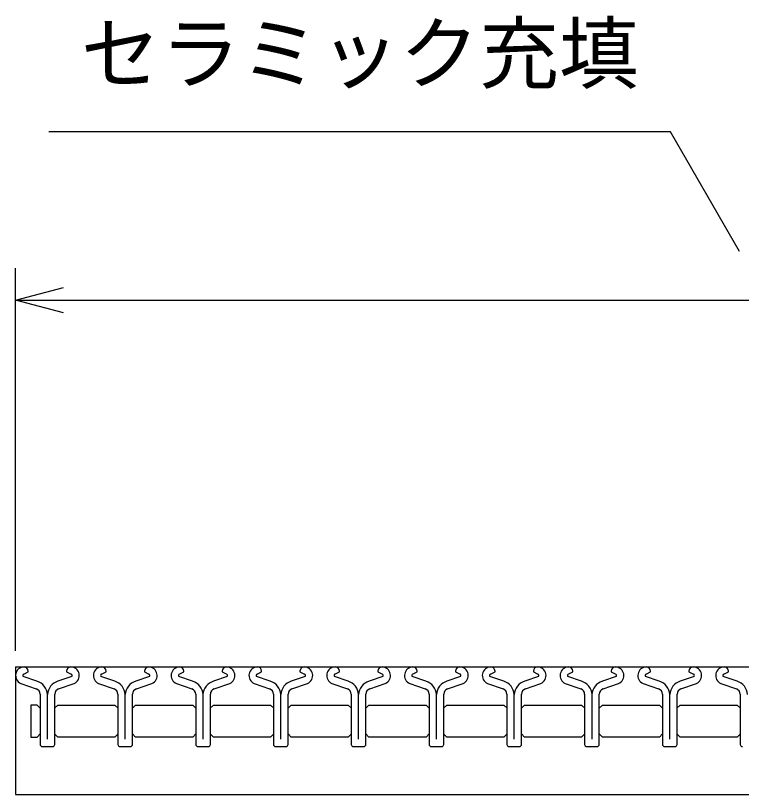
# Model space of a CAD drawing. Units: millimetres, scale not verified. Extents: x -1820 to 1731, y -1282 to 1054.
# Drawn here: x -1419 to -1191.3, y -471.5 to -227.3 of the extents above; entities that cross this region are included whole.
import ezdxf
from ezdxf.enums import TextEntityAlignment as Align

# ---------------------------------------------------------------- set-up
doc = ezdxf.new("R2010")
doc.units = ezdxf.units.MM
doc.header["$LTSCALE"] = 10
for name, color, linetype, lineweight in [('0_2', 150, 'Continuous', 25), ('16', 3, 'Continuous', 25), ('22', 2, 'Continuous', 25)]:
    doc.layers.add(name, color=color, linetype=linetype, lineweight=lineweight)
doc.styles.add('ベクトル', font='')
doc.styles.get('ベクトル').set_extended_font_data('ベクトル')

msp = doc.modelspace()

# ---------------------------------------------------------------- linework, layer by layer
at = {"layer": '0_2', "color": 4}
for p, q in [((-1213.55, -263.77), (-1408.55, -263.77)), ((-1191.93, -301.22), (-1213.55, -263.77))]:
    msp.add_line(p, q, dxfattribs=at)
at = {"layer": '16'}
for p, q in [((-1419, -431.5), (-423, -431.5)), ((-1419, -431.5), (-1419, -471.5)), ((-1412.3, -436.03), (-1416.62, -434.51)), ((-1416.46, -433.81), (-1415.02, -433.11)), ((-1415.02, -433.11), (-1415.02, -432.88)), ((-1401.4, -434.51), (-1405.72, -436.03)), ((-1403, -432.88), (-1403, -433.11)), ((-1403, -433.11), (-1401.56, -433.81)), ((-1387.9, -436.03), (-1392.22, -434.51)), ((-1392.06, -433.81), (-1390.62, -433.11)), ((-1390.62, -433.11), (-1390.62, -432.88)), ((-1377, -434.51), (-1381.32, -436.03)), ((-1378.6, -432.88), (-1378.6, -433.11)), ((-1378.6, -433.11), (-1377.16, -433.81)), ((-1363.5, -436.03), (-1367.82, -434.51)), ((-1367.66, -433.81), (-1366.22, -433.11)), ((-1366.22, -433.11), (-1366.22, -432.88)), ((-1352.6, -434.51), (-1356.92, -436.03)), ((-1354.2, -432.88), (-1354.2, -433.11)), ((-1354.2, -433.11), (-1352.76, -433.81)), ((-1339.1, -436.03), (-1343.42, -434.51)), ((-1343.26, -433.81), (-1341.82, -433.11)), ((-1341.82, -433.11), (-1341.82, -432.88)), ((-1328.2, -434.51), (-1332.52, -436.03)), ((-1329.8, -432.88), (-1329.8, -433.11)), ((-1329.8, -433.11), (-1328.36, -433.81)), ((-1314.7, -436.03), (-1319.02, -434.51)), ((-1318.86, -433.81), (-1317.42, -433.11)), ((-1317.42, -433.11), (-1317.42, -432.88)), ((-1303.8, -434.51), (-1308.12, -436.03)), ((-1305.4, -432.88), (-1305.4, -433.11)), ((-1305.4, -433.11), (-1303.96, -433.81)), ((-1290.3, -436.03), (-1294.62, -434.51)), ((-1294.46, -433.81), (-1293.02, -433.11)), ((-1293.02, -433.11), (-1293.02, -432.88)), ((-1279.4, -434.51), (-1283.72, -436.03)), ((-1281, -432.88), (-1281, -433.11)), ((-1281, -433.11), (-1279.56, -433.81)), ((-1265.9, -436.03), (-1270.22, -434.51)), ((-1270.06, -433.81), (-1268.62, -433.11)), ((-1268.62, -433.11), (-1268.62, -432.88)), ((-1255, -434.51), (-1259.32, -436.03)), ((-1256.6, -432.88), (-1256.6, -433.11)), ((-1256.6, -433.11), (-1255.16, -433.81)), ((-1241.5, -436.03), (-1245.82, -434.51)), ((-1245.66, -433.81), (-1244.22, -433.11)), ((-1244.22, -433.11), (-1244.22, -432.88)), ((-1230.6, -434.51), (-1234.92, -436.03)), ((-1232.2, -432.88), (-1232.2, -433.11)), ((-1232.2, -433.11), (-1230.76, -433.81)), ((-1217.1, -436.03), (-1221.42, -434.51)), ((-1221.26, -433.81), (-1219.82, -433.11)), ((-1219.82, -433.11), (-1219.82, -432.88)), ((-1206.2, -434.51), (-1210.52, -436.03)), ((-1207.8, -432.88), (-1207.8, -433.11)), ((-1207.8, -433.11), (-1206.36, -433.81)), ((-1192.7, -436.03), (-1197.02, -434.51)), ((-1196.86, -433.81), (-1195.42, -433.11)), ((-1195.42, -433.11), (-1195.42, -432.88)), ((-1417.38, -436.68), (-1412.51, -438.39)), ((-1405.51, -438.39), (-1400.64, -436.68)), ((-1392.98, -436.68), (-1388.11, -438.39)), ((-1381.11, -438.39), (-1376.24, -436.68)), ((-1368.58, -436.68), (-1363.71, -438.39)), ((-1356.71, -438.39), (-1351.84, -436.68)), ((-1344.18, -436.68), (-1339.31, -438.39)), ((-1332.31, -438.39), (-1327.44, -436.68)), ((-1319.78, -436.68), (-1314.91, -438.39)), ((-1307.91, -438.39), (-1303.04, -436.68)), ((-1295.38, -436.68), (-1290.51, -438.39)), ((-1283.51, -438.39), (-1278.64, -436.68)), ((-1270.98, -436.68), (-1266.11, -438.39)), ((-1259.11, -438.39), (-1254.24, -436.68)), ((-1246.58, -436.68), (-1241.71, -438.39)), ((-1234.71, -438.39), (-1229.84, -436.68)), ((-1222.18, -436.68), (-1217.31, -438.39)), ((-1210.31, -438.39), (-1205.44, -436.68)), ((-1197.78, -436.68), (-1192.91, -438.39)), ((-1411.31, -440.09), (-1411.31, -455.81)), ((-1409, -454.21), (-1409, -440.14)), ((-1406.71, -455.81), (-1406.71, -440.09)), ((-1386.91, -440.09), (-1386.91, -455.81)), ((-1384.6, -454.21), (-1384.6, -440.14)), ((-1382.31, -455.81), (-1382.31, -440.09)), ((-1362.51, -440.09), (-1362.51, -455.81)), ((-1360.2, -454.21), (-1360.2, -440.14)), ((-1357.91, -455.81), (-1357.91, -440.09)), ((-1338.11, -440.09), (-1338.11, -455.81)), ((-1335.8, -454.21), (-1335.8, -440.14)), ((-1333.51, -455.81), (-1333.51, -440.09)), ((-1313.71, -440.09), (-1313.71, -455.81)), ((-1311.4, -454.21), (-1311.4, -440.14)), ((-1309.11, -455.81), (-1309.11, -440.09)), ((-1289.31, -440.09), (-1289.31, -455.81)), ((-1287, -454.21), (-1287, -440.14)), ((-1284.71, -455.81), (-1284.71, -440.09)), ((-1264.91, -440.09), (-1264.91, -455.81)), ((-1262.6, -454.21), (-1262.6, -440.14)), ((-1260.31, -455.81), (-1260.31, -440.09)), ((-1240.51, -440.09), (-1240.51, -455.81)), ((-1238.2, -454.21), (-1238.2, -440.14)), ((-1235.91, -455.81), (-1235.91, -440.09)), ((-1216.11, -440.09), (-1216.11, -455.81)), ((-1213.8, -454.21), (-1213.8, -440.14)), ((-1211.51, -455.81), (-1211.51, -440.09)), ((-1191.71, -440.09), (-1191.71, -455.81)), ((-1412.25, -443.5), (-1414.25, -443.5)), ((-1414.25, -443.5), (-1414.25, -453.5)), ((-1411.25, -444.5), (-1412.25, -443.5)), ((-1406.75, -444.5), (-1405.75, -443.5)), ((-1405.75, -443.5), (-1387.85, -443.5)), ((-1387.85, -443.5), (-1386.85, -444.5)), ((-1382.35, -444.5), (-1381.35, -443.5)), ((-1381.35, -443.5), (-1363.45, -443.5)), ((-1363.45, -443.5), (-1362.45, -444.5)), ((-1357.95, -444.5), (-1356.95, -443.5)), ((-1356.95, -443.5), (-1339.05, -443.5)), ((-1339.05, -443.5), (-1338.05, -444.5)), ((-1333.55, -444.5), (-1332.55, -443.5)), ((-1332.55, -443.5), (-1314.65, -443.5)), ((-1314.65, -443.5), (-1313.65, -444.5)), ((-1309.15, -444.5), (-1308.15, -443.5)), ((-1308.15, -443.5), (-1290.25, -443.5)), ((-1290.25, -443.5), (-1289.25, -444.5)), ((-1284.75, -444.5), (-1283.75, -443.5)), ((-1283.75, -443.5), (-1265.85, -443.5)), ((-1265.85, -443.5), (-1264.85, -444.5)), ((-1260.35, -444.5), (-1259.35, -443.5)), ((-1259.35, -443.5), (-1241.45, -443.5)), ((-1241.45, -443.5), (-1240.45, -444.5)), ((-1235.95, -444.5), (-1234.95, -443.5)), ((-1234.95, -443.5), (-1217.05, -443.5)), ((-1217.05, -443.5), (-1216.05, -444.5)), ((-1211.55, -444.5), (-1210.55, -443.5)), ((-1210.55, -443.5), (-1192.65, -443.5)), ((-1192.65, -443.5), (-1191.65, -444.5)), ((-1414.25, -453.5), (-1412.25, -453.5)), ((-1412.25, -453.5), (-1411.25, -452.5)), ((-1405.75, -453.5), (-1406.75, -452.5)), ((-1387.85, -453.5), (-1405.75, -453.5)), ((-1386.85, -452.5), (-1387.85, -453.5)), ((-1381.35, -453.5), (-1382.35, -452.5)), ((-1363.45, -453.5), (-1381.35, -453.5)), ((-1362.45, -452.5), (-1363.45, -453.5)), ((-1356.95, -453.5), (-1357.95, -452.5)), ((-1339.05, -453.5), (-1356.95, -453.5)), ((-1338.05, -452.5), (-1339.05, -453.5)), ((-1332.55, -453.5), (-1333.55, -452.5)), ((-1314.65, -453.5), (-1332.55, -453.5)), ((-1313.65, -452.5), (-1314.65, -453.5)), ((-1308.15, -453.5), (-1309.15, -452.5)), ((-1290.25, -453.5), (-1308.15, -453.5)), ((-1289.25, -452.5), (-1290.25, -453.5)), ((-1283.75, -453.5), (-1284.75, -452.5)), ((-1265.85, -453.5), (-1283.75, -453.5)), ((-1264.85, -452.5), (-1265.85, -453.5)), ((-1259.35, -453.5), (-1260.35, -452.5)), ((-1241.45, -453.5), (-1259.35, -453.5)), ((-1240.45, -452.5), (-1241.45, -453.5)), ((-1234.95, -453.5), (-1235.95, -452.5)), ((-1217.05, -453.5), (-1234.95, -453.5)), ((-1216.05, -452.5), (-1217.05, -453.5)), ((-1210.55, -453.5), (-1211.55, -452.5)), ((-1192.65, -453.5), (-1210.55, -453.5)), ((-1191.65, -452.5), (-1192.65, -453.5)), ((-1410.61, -456.51), (-1407.41, -456.51)), ((-1386.21, -456.51), (-1383.01, -456.51)), ((-1361.81, -456.51), (-1358.61, -456.51)), ((-1337.41, -456.51), (-1334.21, -456.51)), ((-1313.01, -456.51), (-1309.81, -456.51)), ((-1288.61, -456.51), (-1285.41, -456.51)), ((-1264.21, -456.51), (-1261.01, -456.51)), ((-1239.81, -456.51), (-1236.61, -456.51)), ((-1215.41, -456.51), (-1212.21, -456.51)), ((-1419, -471.5), (-423, -471.5))]:
    msp.add_line(p, q, dxfattribs=at)
for centre, radius, start, end in [((-1416.31, -434.2), 2.7, 90.98, 246.68), ((-1416.47, -432.95), 1.45, 2.5, 85.55), ((-1401.55, -432.95), 1.45, 94.45, 177.5), ((-1401.71, -434.2), 2.7, 293.32, 89.02), ((-1391.91, -434.2), 2.7, 90.98, 246.68), ((-1392.07, -432.95), 1.45, 2.5, 85.55), ((-1377.15, -432.95), 1.45, 94.45, 177.5), ((-1377.31, -434.2), 2.7, 293.32, 89.02), ((-1367.51, -434.2), 2.7, 90.98, 246.68), ((-1367.67, -432.95), 1.45, 2.5, 85.55), ((-1352.75, -432.95), 1.45, 94.45, 177.5), ((-1352.91, -434.2), 2.7, 293.32, 89.02), ((-1343.11, -434.2), 2.7, 90.98, 246.68), ((-1343.27, -432.95), 1.45, 2.5, 85.55), ((-1328.35, -432.95), 1.45, 94.45, 177.5), ((-1328.51, -434.2), 2.7, 293.32, 89.02), ((-1318.71, -434.2), 2.7, 90.98, 246.68), ((-1318.87, -432.95), 1.45, 2.5, 85.55), ((-1303.95, -432.95), 1.45, 94.45, 177.5), ((-1304.11, -434.2), 2.7, 293.32, 89.02), ((-1294.31, -434.2), 2.7, 90.98, 246.68), ((-1294.47, -432.95), 1.45, 2.5, 85.55), ((-1279.55, -432.95), 1.45, 94.45, 177.5), ((-1279.71, -434.2), 2.7, 293.32, 89.02), ((-1269.91, -434.2), 2.7, 90.98, 246.68), ((-1270.07, -432.95), 1.45, 2.5, 85.55), ((-1255.15, -432.95), 1.45, 94.45, 177.5), ((-1255.31, -434.2), 2.7, 293.32, 89.02), ((-1245.51, -434.2), 2.7, 90.98, 246.68), ((-1245.67, -432.95), 1.45, 2.5, 85.55), ((-1230.75, -432.95), 1.45, 94.45, 177.5), ((-1230.91, -434.2), 2.7, 293.32, 89.02), ((-1221.11, -434.2), 2.7, 90.98, 246.68), ((-1221.27, -432.95), 1.45, 2.5, 85.55), ((-1206.35, -432.95), 1.45, 94.45, 177.5), ((-1206.51, -434.2), 2.7, 293.32, 89.02), ((-1196.71, -434.2), 2.7, 90.98, 246.68), ((-1196.87, -432.95), 1.45, 2.5, 85.55), ((-1416.29, -434.22), 0.44, 111.91, 222.33), ((-1401.73, -434.22), 0.44, 317.67, 68.09), ((-1391.89, -434.22), 0.44, 111.91, 222.33), ((-1377.33, -434.22), 0.44, 317.67, 68.09), ((-1367.49, -434.22), 0.44, 111.91, 222.33), ((-1352.93, -434.22), 0.44, 317.67, 68.09), ((-1343.09, -434.22), 0.44, 111.91, 222.33), ((-1328.53, -434.22), 0.44, 317.67, 68.09), ((-1318.69, -434.22), 0.44, 111.91, 222.33), ((-1304.13, -434.22), 0.44, 317.67, 68.09), ((-1294.29, -434.22), 0.44, 111.91, 222.33), ((-1279.73, -434.22), 0.44, 317.67, 68.09), ((-1269.89, -434.22), 0.44, 111.91, 222.33), ((-1255.33, -434.22), 0.44, 317.67, 68.09), ((-1245.49, -434.22), 0.44, 111.91, 222.33), ((-1230.93, -434.22), 0.44, 317.67, 68.09), ((-1221.09, -434.22), 0.44, 111.91, 222.33), ((-1206.53, -434.22), 0.44, 317.67, 68.09), ((-1196.69, -434.22), 0.44, 111.91, 222.33), ((-1413.59, -440.44), 4.6, 3.78, 73.7), ((-1404.43, -440.44), 4.6, 106.3, 176.22), ((-1389.19, -440.44), 4.6, 3.78, 73.7), ((-1380.03, -440.44), 4.6, 106.3, 176.22), ((-1364.79, -440.44), 4.6, 3.78, 73.7), ((-1355.63, -440.44), 4.6, 106.3, 176.22), ((-1340.39, -440.44), 4.6, 3.78, 73.7), ((-1331.23, -440.44), 4.6, 106.3, 176.22), ((-1315.99, -440.44), 4.6, 3.78, 73.7), ((-1306.83, -440.44), 4.6, 106.3, 176.22), ((-1291.59, -440.44), 4.6, 3.78, 73.7), ((-1282.43, -440.44), 4.6, 106.3, 176.22), ((-1267.19, -440.44), 4.6, 3.78, 73.7), ((-1258.03, -440.44), 4.6, 106.3, 176.22), ((-1242.79, -440.44), 4.6, 3.78, 73.7), ((-1233.63, -440.44), 4.6, 106.3, 176.22), ((-1218.39, -440.44), 4.6, 3.78, 73.7), ((-1209.23, -440.44), 4.6, 106.3, 176.22), ((-1193.99, -440.44), 4.6, 3.78, 73.7), ((-1413.11, -440.09), 1.8, 0, 70.58), ((-1404.91, -440.09), 1.8, 109.42, 180), ((-1388.71, -440.09), 1.8, 0, 70.58), ((-1380.51, -440.09), 1.8, 109.42, 180), ((-1364.31, -440.09), 1.8, 0, 70.58), ((-1356.11, -440.09), 1.8, 109.42, 180), ((-1339.91, -440.09), 1.8, 0, 70.58), ((-1331.71, -440.09), 1.8, 109.42, 180), ((-1315.51, -440.09), 1.8, 0, 70.58), ((-1307.31, -440.09), 1.8, 109.42, 180), ((-1291.11, -440.09), 1.8, 0, 70.58), ((-1282.91, -440.09), 1.8, 109.42, 180), ((-1266.71, -440.09), 1.8, 0, 70.58), ((-1258.51, -440.09), 1.8, 109.42, 180), ((-1242.31, -440.09), 1.8, 0, 70.58), ((-1234.11, -440.09), 1.8, 109.42, 180), ((-1217.91, -440.09), 1.8, 0, 70.58), ((-1209.71, -440.09), 1.8, 109.42, 180), ((-1193.51, -440.09), 1.8, 0, 70.58), ((-1410.61, -455.81), 0.7, 180, 270), ((-1407.41, -455.81), 0.7, 270, 0), ((-1386.21, -455.81), 0.7, 180, 270), ((-1383.01, -455.81), 0.7, 270, 0), ((-1361.81, -455.81), 0.7, 180, 270), ((-1358.61, -455.81), 0.7, 270, 0), ((-1337.41, -455.81), 0.7, 180, 270), ((-1334.21, -455.81), 0.7, 270, 0), ((-1313.01, -455.81), 0.7, 180, 270), ((-1309.81, -455.81), 0.7, 270, 0), ((-1288.61, -455.81), 0.7, 180, 270), ((-1285.41, -455.81), 0.7, 270, 0), ((-1264.21, -455.81), 0.7, 180, 270), ((-1261.01, -455.81), 0.7, 270, 0), ((-1239.81, -455.81), 0.7, 180, 270), ((-1236.61, -455.81), 0.7, 270, 0), ((-1215.41, -455.81), 0.7, 180, 270), ((-1212.21, -455.81), 0.7, 270, 0), ((-1191.01, -455.81), 0.7, 180, 270)]:
    msp.add_arc(centre, radius, start, end, dxfattribs=at)
at = {"layer": '22', "color": 4}
for p, q in [((-1419, -426.5), (-1419, -306.5)), ((-1419, -316.5), (-1404, -312.5)), ((-1404, -320.5), (-1419, -316.5)), ((-1419, -316.5), (-423, -316.5))]:
    msp.add_line(p, q, dxfattribs=at)

# ---------------------------------------------------------------- texts
at = {"layer": '0_2', "color": 2, "style": 'ベクトル'}
msp.add_text('セラミック充填', height=18.33, dxfattribs=at).set_placement((-1223.55, -253.77), align=Align.BOTTOM_RIGHT)

doc.saveas('drawing.dxf')
